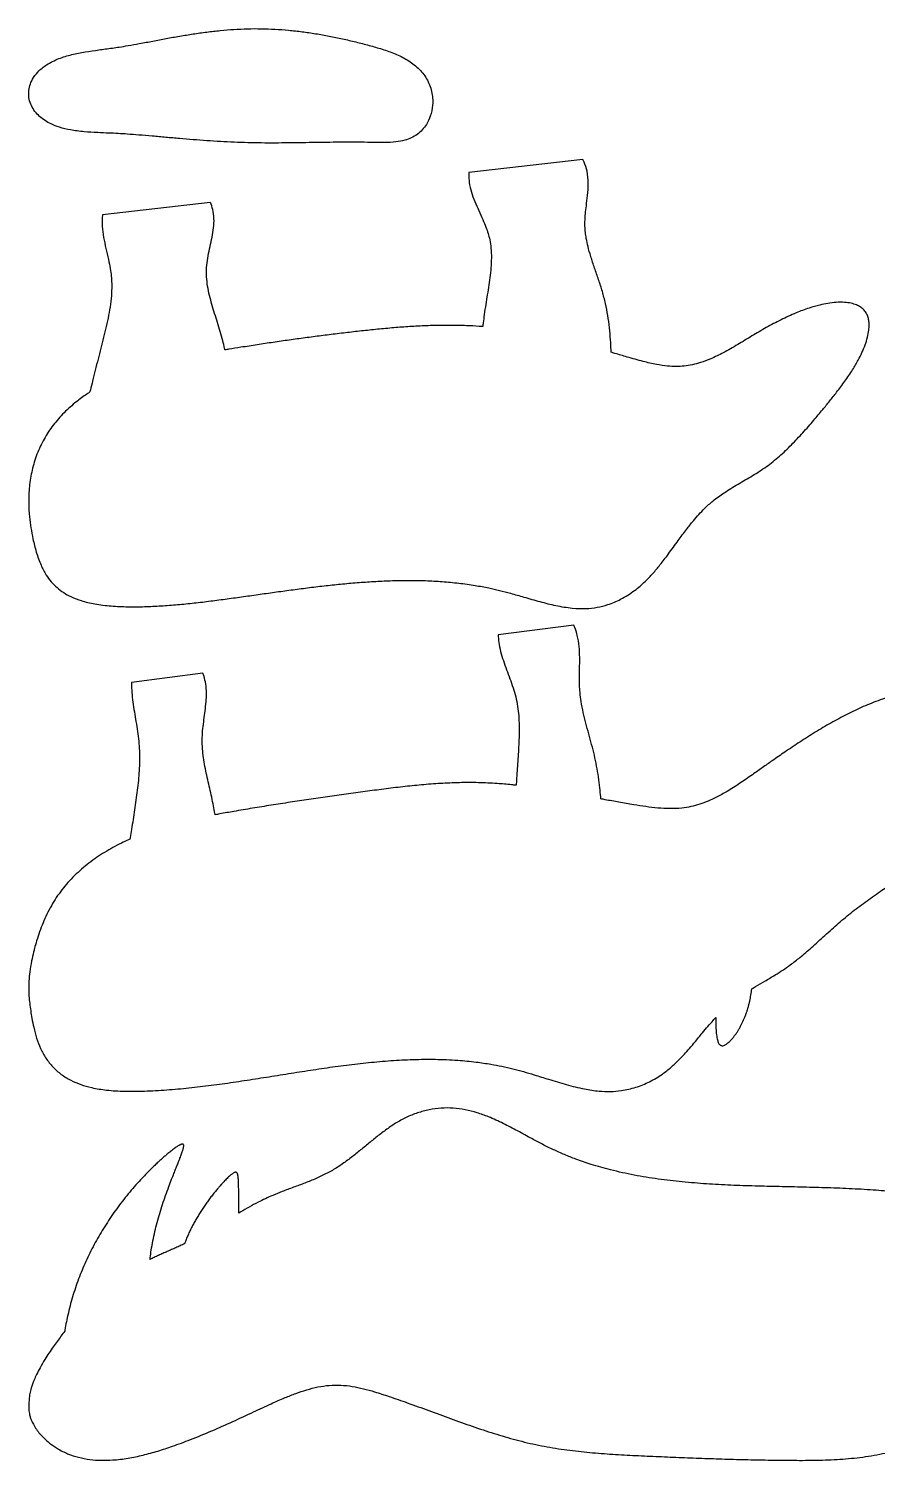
# Model space of a CAD drawing. Header units: millimetres. Extents: x 0 to 1237, y 0 to 434.
# Drawn here: x 0 to 257.1, y 0 to 433.7 of the extents above; entities that cross this region are included whole.
import ezdxf

# ---------------------------------------------------------------- set-up
doc = ezdxf.new("R2010")
doc.units = ezdxf.units.MM
for name, color, linetype in [('Left_layer_1', 7, 'Continuous'), ('Left_layer_15', 7, 'Continuous'), ('Left_layer_5', 7, 'Continuous'), ('Left_layer_9', 7, 'Continuous')]:
    doc.layers.add(name, color=color, linetype=linetype)

msp = doc.modelspace()

# ---------------------------------------------------------------- linework, layer by layer
at = {"layer": 'Left_layer_1'}
for points, knots in [([(300.69, 61.98), (300.5, 62.6), (299.81, 64.53), (298.16, 67.83), (295.47, 71.16), (292.3, 73.76), (289.12, 75.62), (285.73, 77.05), (282.22, 78.16), (278.65, 79.04), (275.04, 79.74), (271.41, 80.31), (267.36, 80.83), (262.48, 81.35), (256.37, 81.86), (249.44, 82.26), (242.09, 82.55), (234.74, 82.75), (227.39, 82.9), (220.04, 83.07), (212.69, 83.32), (205.34, 83.71), (198.01, 84.3), (190.71, 85.15), (183.44, 86.33), (176.66, 87.82), (170.76, 89.49), (166.12, 91.08), (162.33, 92.59), (158.96, 94.08), (155.67, 95.71), (152.06, 97.63), (148.12, 99.79), (143.78, 102.06), (139.69, 103.94), (135.85, 105.35), (132.29, 106.28), (128.64, 106.76), (124.96, 106.76), (121.31, 106.27), (117.75, 105.31), (114.34, 103.92), (111.12, 102.14), (108.1, 100.05), (105.19, 97.8), (102.34, 95.47), (99.5, 93.13), (96.61, 90.87), (93.59, 88.75), (90.4, 86.92), (87.07, 85.35), (83.67, 83.97), (80.22, 82.7), (76.96, 81.5), (74.11, 80.36), (71.69, 79.28), (69.31, 78.09), (66.83, 76.74), (64.89, 75.61), (63.84, 74.99), (63.63, 74.86)], [0.0000005, 0.0000005, 0.0000005, 0.0000005, 0.0075815, 0.02381, 0.0428576, 0.0571434, 0.0714291, 0.0857148, 0.1000005, 0.1142862, 0.1285719, 0.1428576, 0.1571434, 0.176191, 0.2000005, 0.2285719, 0.2571434, 0.2857148, 0.3142862, 0.3428576, 0.3714291, 0.4000005, 0.4285719, 0.4571434, 0.4857148, 0.5142862, 0.5380957, 0.5571434, 0.5714291, 0.5857148, 0.6000005, 0.6142862, 0.6333338, 0.6523814, 0.6714291, 0.6857148, 0.7000005, 0.7142862, 0.7285719, 0.7428576, 0.7571434, 0.7714291, 0.7857148, 0.8000005, 0.8142862, 0.8285719, 0.8428576, 0.8571434, 0.8714291, 0.8857148, 0.9000005, 0.9142862, 0.9285719, 0.9428576, 0.9547624, 0.9642862, 0.97381, 0.9857148, 0.9971809, 1, 1, 1, 1]), ([(36.73, 60.86), (36.75, 61.01), (36.87, 61.95), (37.14, 63.83), (37.61, 66.5), (38.21, 69.29), (38.91, 72.06), (39.69, 74.81), (40.55, 77.53), (41.47, 80.23), (42.39, 82.77), (43.24, 84.99), (43.94, 86.76), (44.52, 88.24), (45.02, 89.49), (45.46, 90.59), (45.8, 91.48), (46.09, 92.22), (46.32, 92.86), (46.52, 93.42), (46.66, 93.87), (46.78, 94.25), (46.86, 94.58), (46.92, 94.87), (46.96, 95.1), (46.97, 95.3), (46.96, 95.48), (46.91, 95.65), (46.78, 95.79), (46.6, 95.82), (46.42, 95.79), (46.25, 95.74), (46.07, 95.67), (45.85, 95.57), (45.59, 95.43), (45.27, 95.23), (44.87, 94.98), (44.38, 94.64), (43.84, 94.24), (43.27, 93.8), (42.71, 93.36), (42.1, 92.85), (41.37, 92.24), (40.47, 91.46), (39.47, 90.56), (38.42, 89.59), (37.39, 88.6), (36.27, 87.48), (34.94, 86.12), (33.31, 84.38), (31.52, 82.36), (29.69, 80.17), (27.93, 77.93), (26.23, 75.63), (24.6, 73.29), (23.04, 70.89), (21.56, 68.45), (20.16, 65.97), (18.83, 63.44), (17.59, 60.86), (16.43, 58.25), (15.36, 55.61), (14.38, 52.92), (13.49, 50.21), (12.69, 47.47), (11.99, 44.7), (11.42, 42.06), (11.08, 40.18), (10.92, 39.24), (10.9, 39.1)], [0.000001, 0.000001, 0.000001, 0.000001, 0.004285, 0.027037, 0.054064, 0.081091, 0.108118, 0.135145, 0.162172, 0.189199, 0.216226, 0.238748, 0.256766, 0.27028, 0.283793, 0.295055, 0.304064, 0.31082, 0.317577, 0.323208, 0.327712, 0.331091, 0.334469, 0.337284, 0.339537, 0.341226, 0.342915, 0.344604, 0.346293, 0.347982, 0.349672, 0.351361, 0.35305, 0.355302, 0.358118, 0.361496, 0.366, 0.371631, 0.378388, 0.385145, 0.391901, 0.398658, 0.407667, 0.418928, 0.432442, 0.445955, 0.459469, 0.472982, 0.491, 0.513523, 0.54055, 0.567577, 0.594604, 0.621631, 0.648658, 0.675685, 0.702712, 0.729739, 0.756766, 0.783793, 0.81082, 0.837847, 0.864874, 0.891901, 0.918928, 0.945955, 0.972982, 0.995733, 1.000008, 1.000008, 1.000008, 1.000008]), ([(63.63, 74.86), (63.63, 75.34), (63.63, 76.28), (63.63, 77.71), (63.63, 79.13), (63.63, 80.47), (63.62, 81.65), (63.61, 82.6), (63.6, 83.39), (63.58, 84.1), (63.55, 84.77), (63.51, 85.36), (63.46, 85.83), (63.4, 86.22), (63.33, 86.55), (63.23, 86.83), (63.12, 87.04), (62.99, 87.19), (62.82, 87.27), (62.64, 87.28), (62.45, 87.24), (62.23, 87.15), (61.97, 87), (61.7, 86.81), (61.42, 86.59), (61.11, 86.34), (60.76, 86.03), (60.33, 85.62), (59.85, 85.15), (59.35, 84.64), (58.81, 84.07), (58.18, 83.37), (57.4, 82.47), (56.54, 81.45), (55.65, 80.34), (54.78, 79.21), (53.94, 78.06), (53.13, 76.9), (52.34, 75.72), (51.58, 74.52), (50.85, 73.3), (50.15, 72.06), (49.48, 70.8), (48.85, 69.53), (48.26, 68.24), (47.71, 66.93), (47.37, 66.04), (47.21, 65.6)], [0.0000005, 0.0000005, 0.0000005, 0.0000005, 0.0357085, 0.0714228, 0.1071371, 0.1428514, 0.1726133, 0.1964228, 0.2142799, 0.2321371, 0.2499942, 0.2648752, 0.2767799, 0.2857085, 0.2946371, 0.3020775, 0.3080299, 0.3124942, 0.3169585, 0.3214228, 0.3258871, 0.3318395, 0.3392799, 0.3482085, 0.3571371, 0.3660656, 0.3779704, 0.3928514, 0.4107085, 0.4285656, 0.4464228, 0.4702323, 0.4999942, 0.5357085, 0.5714228, 0.6071371, 0.6428514, 0.6785656, 0.7142799, 0.7499942, 0.7857085, 0.8214228, 0.8571371, 0.8928514, 0.9285656, 0.9642799, 0.9999938, 0.9999938, 0.9999938, 0.9999938]), ([(47.21, 65.6), (46.99, 65.5), (46.56, 65.3), (45.9, 65), (45.25, 64.7), (44.59, 64.41), (43.93, 64.12), (43.28, 63.83), (42.62, 63.54), (41.96, 63.25), (41.3, 62.96), (40.65, 62.66), (39.99, 62.37), (39.33, 62.07), (38.68, 61.78), (38.03, 61.47), (37.38, 61.17), (36.95, 60.96), (36.73, 60.86)], [-0.000042, -0.000042, -0.000042, -0.000042, 0.06246, 0.12496, 0.18746, 0.24996, 0.31246, 0.37496, 0.43746, 0.49996, 0.56246, 0.62496, 0.68746, 0.74996, 0.81246, 0.87496, 0.93746, 1.000001, 1.000001, 1.000001, 1.000001]), ([(10.9, 39.1), (10.52, 38.62), (9.34, 37.08), (7.29, 34.26), (5.18, 31.05), (3.52, 28.2), (2.45, 26.14), (1.68, 24.47), (1.14, 23.12), (0.76, 22.02), (0.5, 21.09), (0.32, 20.24), (0.21, 19.37), (0.14, 18.5), (0.08, 17.63), (0.02, 16.76), (-0.01, 15.89), (0.03, 15.02), (0.18, 14.16), (0.42, 13.22), (0.81, 12.13), (1.43, 10.81), (2.3, 9.41), (3.36, 8.03), (4.68, 6.61), (6.43, 5.07), (8.82, 3.41), (11.77, 1.92), (15.09, 0.84), (18.52, 0.2), (22, -0.04), (25.88, 0.07), (30.11, 0.6), (34.66, 1.55), (39.14, 2.79), (43.92, 4.36), (49.37, 6.39), (55.46, 8.9), (61.83, 11.74), (67.8, 14.51), (73.06, 16.99), (77.31, 18.87), (80.91, 20.29), (84.22, 21.4), (87.6, 22.28), (91.05, 22.79), (94.54, 22.83), (98.01, 22.45), (101.43, 21.73), (105.16, 20.68), (109.58, 19.23), (115.06, 17.32), (121.25, 15.07), (127.8, 12.66), (134.36, 10.3), (140.97, 8.1), (147.67, 6.14), (154.45, 4.52), (161.33, 3.35), (168.25, 2.52), (175.2, 1.94), (182.16, 1.54), (189.13, 1.23), (196.1, 0.93), (203.07, 0.66), (210.03, 0.42), (217, 0.23), (223.98, 0.08), (230.95, 0), (237.92, -0.01), (244.89, 0.21), (251.84, 0.81), (258.73, 1.92), (265.49, 3.65), (271.68, 5.94), (276.87, 8.56), (280.77, 11.1), (283.82, 13.5), (286.36, 15.88), (288.69, 18.49), (291.03, 21.57), (293.55, 25.48), (296.27, 30.62), (298.59, 36.13), (300.06, 40.54), (300.68, 42.78), (300.84, 43.37)], [0, 0, 0, 0, 0.005032, 0.016026, 0.028846, 0.036859, 0.04327, 0.048077, 0.052084, 0.055289, 0.057693, 0.060096, 0.0625, 0.064904, 0.067308, 0.069712, 0.072116, 0.07452, 0.076923, 0.079327, 0.082532, 0.086539, 0.091346, 0.096154, 0.100962, 0.107372, 0.115385, 0.125, 0.134616, 0.144231, 0.153846, 0.163462, 0.176282, 0.189103, 0.201923, 0.214744, 0.23077, 0.25, 0.269231, 0.288462, 0.304487, 0.317308, 0.326923, 0.336539, 0.346154, 0.35577, 0.365385, 0.375, 0.384616, 0.394231, 0.407052, 0.423077, 0.442308, 0.461539, 0.48077, 0.5, 0.519231, 0.538462, 0.557693, 0.576923, 0.596154, 0.615385, 0.634616, 0.653846, 0.673077, 0.692308, 0.711539, 0.73077, 0.75, 0.769231, 0.788462, 0.807693, 0.826923, 0.846154, 0.865385, 0.881411, 0.894231, 0.903846, 0.913462, 0.923077, 0.932693, 0.945513, 0.961539, 0.98077, 0.994969, 1, 1, 1, 1])]:
    msp.add_open_spline(points, degree=3, knots=knots, dxfattribs=at)
at = {"layer": 'Left_layer_15'}
msp.add_open_spline([(21.24, 427.25), (18.5, 426.88), (14.39, 426.29), (9.09, 424.7), (5.55, 422.98), (2.84, 420.81), (1.17, 418.58), (0.27, 416.45), (-0.08, 414.39), (0.09, 412.31), (0.75, 410.33), (1.84, 408.56), (3.26, 407.04), (4.92, 405.79), (6.94, 404.67), (9.53, 403.69), (12.89, 402.9), (16.78, 402.42), (20.68, 402.18), (24.13, 402.05), (27.12, 401.91), (30.11, 401.72), (33.55, 401.45), (37.45, 401.12), (41.57, 400.75), (45.7, 400.38), (49.83, 400.04), (53.96, 399.73), (58.1, 399.47), (62.23, 399.26), (66.37, 399.11), (70.52, 399.04), (74.66, 399.03), (78.8, 399.07), (82.94, 399.13), (87.09, 399.19), (91.23, 399.25), (95.37, 399.28), (99.51, 399.28), (103.66, 399.23), (107.57, 399.13), (111.02, 399.28), (113.75, 399.77), (115.92, 400.55), (117.71, 401.6), (119.26, 402.99), (120.66, 404.83), (121.85, 407.34), (122.56, 410.75), (122.28, 414.69), (120.74, 418.59), (118.1, 421.84), (114.75, 424.31), (111.02, 426.14), (107.11, 427.51), (103.12, 428.63), (99.11, 429.67), (95.08, 430.62), (91.02, 431.46), (86.94, 432.18), (82.84, 432.77), (78.72, 433.23), (74.59, 433.54), (70.45, 433.69), (66.31, 433.68), (62.17, 433.48), (58.04, 433.14), (53.93, 432.67), (49.82, 432.09), (45.74, 431.42), (41.66, 430.69), (37.59, 429.92), (33.74, 429.2), (30.34, 428.59), (27.62, 428.13), (24.66, 427.7), (22.61, 427.43), (21.24, 427.25)], degree=3, knots=[0, 0, 0, 0, 8.285493, 12.428239, 16.570985, 20.023274, 22.785105, 24.856478, 26.927851, 28.999224, 31.070597, 33.14197, 35.213344, 37.284717, 39.35609, 42.117921, 45.570209, 49.712956, 53.855702, 57.30799, 60.069821, 62.831652, 66.283941, 70.426687, 74.569433, 78.71218, 82.854926, 86.997672, 91.140419, 95.283165, 99.425911, 103.568657, 107.711404, 111.85415, 115.996896, 120.139643, 124.282389, 128.425135, 132.567882, 136.710628, 140.853374, 144.305663, 147.067494, 149.138867, 151.21024, 153.281613, 155.352986, 158.114817, 161.567106, 165.709852, 169.852598, 173.995345, 178.138091, 182.280837, 186.423583, 190.56633, 194.709076, 198.851822, 202.994569, 207.137315, 211.280061, 215.422807, 219.565554, 223.7083, 227.851046, 231.993793, 236.136539, 240.279285, 244.422032, 248.564778, 252.707524, 256.85027, 260.993017, 264.445305, 267.207136, 269.278509, 273.421256, 273.421256, 273.421256, 273.421256], dxfattribs=at)
at = {"layer": 'Left_layer_5'}
for p, q in [((165.13, 253.01), (142.24, 250.04)), ((52.79, 238.43), (31.1, 235.62))]:
    msp.add_line(p, q, dxfattribs=at)
for points, knots in [([(173.35, 200.36), (173.33, 200.56), (173.25, 201.68), (173.03, 203.9), (172.64, 207.02), (172.09, 210.32), (171.39, 213.6), (170.56, 216.84), (169.67, 220.07), (168.79, 223.3), (167.99, 226.55), (167.37, 229.65), (167.01, 232.42), (166.87, 234.83), (166.85, 237.25), (166.91, 240.04), (166.96, 243.2), (166.82, 246.55), (166.32, 249.66), (165.65, 251.79), (165.21, 252.82), (165.13, 253.01)], [0, 0, 0, 0, 0.011503, 0.062505, 0.125005, 0.187505, 0.250005, 0.312505, 0.375005, 0.437505, 0.500005, 0.562505, 0.614588, 0.656255, 0.697921, 0.750005, 0.812505, 0.875005, 0.937505, 0.988506, 1.000005, 1.000005, 1.000005, 1.000005]), ([(142.24, 250.04), (142.25, 249.88), (142.29, 248.92), (142.52, 246.99), (143.13, 244.31), (144.01, 241.54), (145, 238.81), (146.03, 236.09), (146.98, 233.35), (147.75, 230.55), (148.25, 227.68), (148.53, 224.79), (148.62, 221.89), (148.58, 218.98), (148.44, 216.08), (148.25, 213.19), (148.03, 210.29), (147.86, 207.55), (147.74, 205.61), (147.69, 204.65), (147.68, 204.49)], [0, 0, 0, 0, 0.010073, 0.0625, 0.125, 0.1875, 0.25, 0.3125, 0.375, 0.4375, 0.5, 0.5625, 0.625, 0.6875, 0.75, 0.8125, 0.875, 0.9375, 0.989927, 1, 1, 1, 1]), ([(31.1, 235.62), (31.1, 235.45), (31.12, 234.46), (31.23, 232.47), (31.55, 229.66), (32, 226.71), (32.5, 223.77), (32.98, 220.82), (33.36, 217.86), (33.57, 214.88), (33.59, 211.89), (33.47, 208.9), (33.23, 205.93), (32.9, 202.96), (32.51, 200), (32.08, 197.04), (31.62, 194.09), (31.18, 191.3), (30.86, 189.34), (30.7, 188.36), (30.68, 188.19)], [-0.000001, -0.000001, -0.000001, -0.000001, 0.010369, 0.062499, 0.124999, 0.187499, 0.249999, 0.312499, 0.374999, 0.437499, 0.499999, 0.562499, 0.624999, 0.687499, 0.749999, 0.812499, 0.874999, 0.937499, 0.98963, 1, 1, 1, 1]), ([(56.51, 195.56), (56.48, 195.69), (56.32, 196.58), (55.98, 198.36), (55.45, 200.89), (54.85, 203.53), (54.23, 206.18), (53.65, 208.83), (53.15, 211.5), (52.77, 214.19), (52.55, 216.9), (52.57, 219.62), (52.82, 222.32), (53.19, 225.01), (53.55, 227.7), (53.82, 230.41), (53.87, 233.13), (53.61, 235.66), (53.15, 237.42), (52.85, 238.27), (52.79, 238.43)], [0, 0, 0, 0, 0.0093036, 0.062477, 0.124977, 0.187477, 0.249977, 0.312477, 0.374977, 0.437477, 0.499977, 0.562477, 0.624977, 0.687477, 0.749977, 0.812477, 0.874977, 0.937477, 0.9883489, 0.999977, 0.999977, 0.999977, 0.999977]), ([(219.05, 142.81), (219.43, 143.05), (220.74, 143.84), (223.12, 145.24), (225.9, 146.88), (228.49, 148.51), (231.01, 150.25), (233.9, 152.51), (237.39, 155.51), (241.23, 159.01), (245.32, 162.72), (249.54, 166.26), (253.99, 169.51), (258.26, 172.5), (261.96, 175.21), (264.83, 177.51), (267.12, 179.53), (269.33, 181.66), (271.82, 184.36), (274.72, 187.92), (277.72, 192.18), (280.59, 196.88), (283.03, 201.48), (284.88, 205.69), (286.03, 209.18), (286.7, 212.17), (287, 214.76), (287.07, 217.06), (287, 219.05), (286.84, 221.03), (286.45, 223.3), (285.57, 225.76), (283.98, 228.04), (281.88, 229.85), (279.48, 231.24), (276.9, 232.21), (274.19, 232.76), (271.13, 232.98), (267.46, 232.76), (262.94, 231.9), (257.95, 230.4), (252.83, 228.36), (247.85, 225.98), (243.01, 223.36), (238.26, 220.56), (233.61, 217.6), (229.29, 214.7), (225.51, 212.09), (222.25, 209.8), (219.01, 207.5), (215.48, 205.06), (211.86, 202.76), (208.65, 200.97), (205.88, 199.66), (203.3, 198.68), (200.64, 197.96), (197.61, 197.49), (194.24, 197.35), (190.57, 197.56), (186.93, 198.01), (182.99, 198.63), (178.91, 199.34), (175.59, 199.94), (173.79, 200.28), (173.35, 200.36)], [0, 0, 0, 0, 0.005642, 0.01938, 0.034884, 0.046512, 0.058139, 0.073643, 0.093023, 0.116279, 0.139535, 0.162791, 0.186046, 0.209302, 0.228682, 0.244186, 0.255814, 0.267442, 0.282946, 0.302326, 0.325581, 0.348837, 0.372093, 0.391473, 0.406977, 0.418605, 0.430233, 0.439922, 0.447674, 0.455426, 0.465116, 0.476744, 0.488372, 0.5, 0.511628, 0.523256, 0.534884, 0.546512, 0.562015, 0.581395, 0.604651, 0.627907, 0.651163, 0.674419, 0.697674, 0.72093, 0.744186, 0.763566, 0.77907, 0.794574, 0.813953, 0.833333, 0.848837, 0.860465, 0.872093, 0.883721, 0.895349, 0.910853, 0.926357, 0.94186, 0.957364, 0.976744, 0.994358, 1, 1, 1, 1]), ([(147.68, 204.49), (147.22, 204.54), (145.31, 204.74), (141.5, 205.07), (136.23, 205.32), (130.49, 205.31), (124.75, 205.06), (119.02, 204.62), (113.31, 204.03), (107.6, 203.34), (101.91, 202.58), (96.22, 201.8), (90.53, 201.01), (84.85, 200.19), (79.17, 199.34), (73.49, 198.45), (67.82, 197.53), (62.62, 196.65), (58.85, 195.99), (56.97, 195.64), (56.51, 195.56)], [-0.000001, -0.000001, -0.000001, -0.000001, 0.015392, 0.0625, 0.125, 0.1875, 0.25, 0.3125, 0.375, 0.4375, 0.5, 0.5625, 0.625, 0.6875, 0.75, 0.8125, 0.875, 0.9375, 0.984608, 1.000001, 1.000001, 1.000001, 1.000001]), ([(30.68, 188.19), (30.54, 188.13), (29.66, 187.73), (27.92, 186.91), (25.5, 185.64), (23, 184.19), (20.57, 182.62), (18.23, 180.92), (15.99, 179.1), (13.87, 177.14), (11.87, 175.05), (10.02, 172.83), (8.34, 170.48), (6.83, 168.02), (5.5, 165.45), (4.32, 162.81), (3.29, 160.12), (2.43, 157.52), (1.91, 155.66), (1.67, 154.73), (1.63, 154.58)], [0, 0, 0, 0, 0.010013, 0.062501, 0.125001, 0.187501, 0.250001, 0.312501, 0.375001, 0.437501, 0.500001, 0.562501, 0.625001, 0.687501, 0.750001, 0.812501, 0.875001, 0.937501, 0.989985, 1.000001, 1.000001, 1.000001, 1.000001]), ([(1.63, 154.58), (1.58, 154.38), (1.31, 153.28), (0.82, 151.08), (0.33, 148.14), (0.05, 145.33), (-0.03, 142.89), (0.06, 140.64), (0.28, 138.4), (0.59, 136.16), (0.98, 133.75), (1.54, 130.99), (2.33, 127.89), (3.51, 124.72), (5.15, 121.75), (7.27, 119.1), (9.81, 116.85), (12.69, 115.07), (15.81, 113.75), (19.44, 112.75), (23.9, 112.05), (29.53, 111.72), (35.92, 111.83), (42.67, 112.25), (49.4, 112.88), (56.12, 113.7), (62.81, 114.65), (69.5, 115.68), (76.18, 116.75), (82.86, 117.81), (89.54, 118.83), (96.25, 119.74), (102.96, 120.52), (109.7, 121.11), (116.46, 121.47), (123.22, 121.53), (129.61, 121.27), (135.22, 120.73), (139.68, 120.08), (143.37, 119.39), (146.67, 118.64), (149.94, 117.77), (153.54, 116.69), (157.83, 115.32), (162.86, 113.78), (167.97, 112.5), (172.43, 111.82), (176.19, 111.68), (179.94, 111.98), (183.98, 112.9), (188.17, 114.6), (191.72, 116.74), (194.68, 119.06), (197.4, 121.65), (200.42, 125), (203.63, 128.9), (206.29, 132.06), (207.81, 133.73), (208.21, 134.16)], [0.0000002, 0.0000002, 0.0000002, 0.0000002, 0.0025068, 0.0135138, 0.0270273, 0.0382885, 0.0472975, 0.0563066, 0.0653156, 0.0743246, 0.0833336, 0.0945948, 0.1081084, 0.1216219, 0.1351354, 0.1486489, 0.1621624, 0.1756759, 0.1891894, 0.2027029, 0.220721, 0.2432435, 0.2702705, 0.2972975, 0.3243246, 0.3513516, 0.3783786, 0.4054056, 0.4324327, 0.4594597, 0.4864867, 0.5135138, 0.5405408, 0.5675678, 0.5945948, 0.6216219, 0.6486489, 0.6711714, 0.6891894, 0.7027029, 0.7162165, 0.72973, 0.7432435, 0.7612615, 0.783784, 0.8063066, 0.8243246, 0.8378381, 0.8513516, 0.8693696, 0.8873876, 0.9054056, 0.9189192, 0.9324327, 0.9504507, 0.9729732, 0.9929909, 1, 1, 1, 1]), ([(208.21, 134.16), (208.2, 133.84), (208.19, 133.2), (208.19, 132.25), (208.2, 131.3), (208.24, 130.34), (208.31, 129.39), (208.41, 128.5), (208.55, 127.72), (208.71, 127.1), (208.89, 126.6), (209.11, 126.18), (209.42, 125.81), (209.85, 125.58), (210.34, 125.57), (210.79, 125.72), (211.21, 125.95), (211.65, 126.25), (212.13, 126.66), (212.7, 127.22), (213.29, 127.9), (213.88, 128.65), (214.43, 129.43), (214.95, 130.23), (215.43, 131.05), (215.88, 131.89), (216.3, 132.74), (216.7, 133.61), (217.06, 134.5), (217.39, 135.39), (217.7, 136.29), (217.97, 137.2), (218.22, 138.13), (218.44, 139.05), (218.63, 139.99), (218.8, 140.93), (218.94, 141.87), (219.02, 142.5), (219.05, 142.81)], [0.0000048, 0.0000048, 0.0000048, 0.0000048, 0.0322587, 0.0645167, 0.0967748, 0.1290329, 0.1612909, 0.193549, 0.2204307, 0.2419361, 0.2580651, 0.2741942, 0.2903232, 0.3064522, 0.3225813, 0.3387103, 0.3548393, 0.3709684, 0.3924737, 0.4193555, 0.4516135, 0.4838716, 0.5161296, 0.5483877, 0.5806458, 0.6129038, 0.6451619, 0.67742, 0.709678, 0.7419361, 0.7741942, 0.8064522, 0.8387103, 0.8709684, 0.9032264, 0.9354845, 0.9677425, 0.9999958, 0.9999958, 0.9999958, 0.9999958])]:
    msp.add_open_spline(points, degree=3, knots=knots, dxfattribs=at)
at = {"layer": 'Left_layer_9'}
for p, q in [((167.87, 394.04), (133.37, 390.06)), ((55.02, 381.02), (22.34, 377.25))]:
    msp.add_line(p, q, dxfattribs=at)
for points, knots in [([(176.45, 335.64), (176.44, 335.89), (176.4, 337.14), (176.28, 339.62), (175.97, 343.1), (175.47, 346.79), (174.76, 350.46), (173.83, 354.08), (172.68, 357.63), (171.44, 361.15), (170.32, 364.49), (169.47, 367.48), (168.94, 369.92), (168.64, 371.97), (168.5, 373.83), (168.52, 375.7), (168.67, 377.76), (168.96, 380.24), (169.37, 383.32), (169.63, 386.84), (169.33, 390.29), (168.55, 392.67), (168, 393.79), (167.87, 394.04)], [0, 0, 0, 0, 0.012494, 0.062537, 0.125037, 0.187537, 0.250037, 0.312537, 0.375037, 0.437537, 0.500037, 0.55212, 0.593787, 0.625037, 0.656287, 0.687537, 0.718787, 0.760454, 0.812537, 0.875037, 0.937537, 0.985902, 1.000037, 1.000037, 1.000037, 1.000037]), ([(133.37, 390.06), (133.36, 389.86), (133.3, 388.86), (133.42, 386.86), (134.05, 384.12), (135.1, 381.31), (136.33, 378.57), (137.52, 376), (138.5, 373.7), (139.21, 371.65), (139.74, 369.55), (140.1, 367.07), (140.21, 364.24), (140.06, 361.24), (139.74, 358.26), (139.3, 355.29), (138.81, 352.33), (138.33, 349.37), (137.94, 346.56), (137.7, 344.58), (137.58, 343.58), (137.56, 343.42)], [-0.000011, -0.000011, -0.000011, -0.000011, 0.012489, 0.062489, 0.124989, 0.187489, 0.249989, 0.312489, 0.364572, 0.406239, 0.447905, 0.499989, 0.562489, 0.624989, 0.687489, 0.749989, 0.812489, 0.874989, 0.937489, 0.989573, 1, 1, 1, 1]), ([(59.47, 336.38), (59.43, 336.53), (59.21, 337.45), (58.74, 339.3), (58.02, 341.91), (57.2, 344.65), (56.33, 347.37), (55.5, 350.11), (54.75, 352.87), (54.18, 355.67), (53.84, 358.51), (53.83, 361.38), (54.2, 364.21), (54.79, 367.01), (55.43, 369.8), (55.96, 372.61), (56.22, 375.46), (56.01, 378.14), (55.48, 379.98), (55.1, 380.86), (55.02, 381.02)], [0, 0, 0, 0, 0.009903, 0.0625, 0.125, 0.1875, 0.25, 0.3125, 0.375, 0.4375, 0.5, 0.5625, 0.625, 0.6875, 0.75, 0.8125, 0.875, 0.9375, 0.987911, 1, 1, 1, 1]), ([(22.34, 377.25), (22.32, 377.04), (22.24, 375.91), (22.25, 373.63), (22.66, 370.44), (23.37, 367.1), (24.12, 363.96), (24.69, 361.18), (25.04, 358.73), (25.19, 356.27), (25.13, 353.42), (24.8, 350.21), (24.22, 346.84), (23.5, 343.5), (22.69, 340.19), (21.86, 336.88), (21.01, 333.57), (20.16, 330.26), (19.39, 327.15), (18.86, 324.93), (18.6, 323.83), (18.56, 323.62)], [0.0000019, 0.0000019, 0.0000019, 0.0000019, 0.0116858, 0.0625019, 0.1250019, 0.1875019, 0.2500019, 0.3020852, 0.3437519, 0.3854185, 0.4375019, 0.5000019, 0.5625019, 0.6250019, 0.6875019, 0.7500019, 0.8125019, 0.8750019, 0.9375019, 0.988318, 1, 1, 1, 1]), ([(18.56, 323.62), (18.23, 323.4), (16.83, 322.48), (14.12, 320.49), (10.64, 317.4), (7.31, 313.61), (4.53, 309.39), (2.4, 304.81), (0.93, 299.99), (0.1, 295.01), (-0.08, 290.25), (0.19, 286.06), (0.66, 282.45), (1.31, 278.87), (2.24, 275.06), (3.55, 271.36), (5.12, 268.38), (6.77, 266.11), (8.54, 264.31), (10.56, 262.8), (13.03, 261.46), (16.18, 260.27), (20.27, 259.32), (25, 258.74), (30.03, 258.53), (35.07, 258.57), (40.1, 258.81), (45.12, 259.19), (50.14, 259.7), (55.14, 260.3), (60.13, 260.96), (65.12, 261.65), (70.11, 262.36), (75.1, 263.06), (80.09, 263.74), (85.09, 264.39), (90.09, 264.98), (95.1, 265.5), (100.12, 265.94), (105.14, 266.28), (110.18, 266.5), (115.21, 266.58), (120.25, 266.5), (125.28, 266.23), (130.3, 265.76), (135.01, 265.1), (139.14, 264.33), (142.68, 263.53), (146.2, 262.59), (150.23, 261.42), (154.8, 260.1), (159.69, 258.87), (164.39, 258.1), (168.59, 257.93), (172.22, 258.32), (175.76, 259.2), (179.64, 260.84), (183.42, 263.26), (186.6, 266.01), (189.12, 268.64), (191.45, 271.43), (193.99, 274.77), (196.61, 278.4), (199.1, 281.79), (201.18, 284.42), (203.01, 286.54), (204.94, 288.57), (207.45, 290.8), (210.85, 293.28), (214.91, 295.75), (219.29, 298.25), (223.55, 300.95), (227.47, 304.11), (231.12, 307.6), (234.56, 311.27), (237.69, 314.86), (240.38, 318.08), (242.68, 320.9), (244.94, 323.75), (247.3, 326.88), (249.5, 330.12), (251.2, 333.02), (252.46, 335.52), (253.42, 337.85), (254.14, 340.12), (254.55, 342.18), (254.66, 343.86), (254.55, 345.26), (254.25, 346.49), (253.72, 347.64), (252.93, 348.63), (251.94, 349.43), (250.7, 350.08), (249.09, 350.57), (247, 350.84), (244.62, 350.81), (242.12, 350.5), (239.38, 349.94), (236.15, 349), (232.22, 347.52), (227.9, 345.52), (223.46, 343.15), (219.1, 340.61), (214.81, 337.97), (210.69, 335.59), (206.92, 333.74), (203.77, 332.55), (201.07, 331.82), (198.58, 331.43), (196.06, 331.32), (193.26, 331.46), (189.94, 331.95), (185.85, 332.89), (181.65, 334.1), (178.43, 335.06), (176.82, 335.53), (176.45, 335.64)], [0.0000015, 0.0000015, 0.0000015, 0.0000015, 0.0026612, 0.0113653, 0.022729, 0.0340926, 0.0454563, 0.0568199, 0.0681835, 0.0795472, 0.0909108, 0.1003805, 0.1079563, 0.115532, 0.1250017, 0.1344714, 0.1420472, 0.147729, 0.1534108, 0.1590926, 0.1647744, 0.1723502, 0.1818199, 0.1931835, 0.2045472, 0.2159108, 0.2272744, 0.2386381, 0.2500017, 0.2613653, 0.272729, 0.2840926, 0.2954563, 0.3068199, 0.3181835, 0.3295472, 0.3409108, 0.3522744, 0.3636381, 0.3750017, 0.3863653, 0.397729, 0.4090926, 0.4204563, 0.4318199, 0.4431835, 0.4526532, 0.460229, 0.4678047, 0.4772744, 0.4886381, 0.5000017, 0.5113653, 0.520835, 0.5284108, 0.5359866, 0.5454563, 0.5568199, 0.5662896, 0.5738653, 0.5814411, 0.5909108, 0.6022744, 0.6117441, 0.6193199, 0.6250017, 0.6306835, 0.6382593, 0.647729, 0.6590926, 0.6704563, 0.6818199, 0.6931835, 0.7045472, 0.7159108, 0.7272744, 0.7367441, 0.7443199, 0.7518956, 0.7613653, 0.770835, 0.7784108, 0.7840926, 0.7897744, 0.7954563, 0.8001911, 0.803979, 0.8068199, 0.8096608, 0.8125017, 0.8153426, 0.8181835, 0.8210244, 0.8248123, 0.8295472, 0.835229, 0.8409108, 0.8465926, 0.8541684, 0.8636381, 0.8750017, 0.8863653, 0.897729, 0.9090926, 0.9204563, 0.9299259, 0.9375017, 0.9431835, 0.9488653, 0.9545472, 0.960229, 0.9678047, 0.9772744, 0.9886381, 0.9973417, 1.0000002, 1.0000002, 1.0000002, 1.0000002]), ([(137.56, 343.42), (137.19, 343.45), (135.55, 343.56), (132.29, 343.74), (127.75, 343.83), (122.84, 343.77), (117.94, 343.58), (113.04, 343.27), (108.14, 342.86), (103.25, 342.37), (98.37, 341.83), (93.5, 341.26), (88.62, 340.65), (83.75, 340.02), (78.89, 339.35), (74.03, 338.65), (69.17, 337.92), (64.69, 337.22), (61.46, 336.7), (59.84, 336.44), (59.47, 336.38)], [-0.0000001, -0.0000001, -0.0000001, -0.0000001, 0.0144688, 0.0624997, 0.1249997, 0.1874997, 0.2499997, 0.3124997, 0.3749997, 0.4374997, 0.4999997, 0.5624997, 0.6249997, 0.6874997, 0.7499997, 0.8124997, 0.8749997, 0.9374997, 0.9855298, 0.9999998, 0.9999998, 0.9999998, 0.9999998])]:
    msp.add_open_spline(points, degree=3, knots=knots, dxfattribs=at)

doc.saveas('drawing.dxf')
